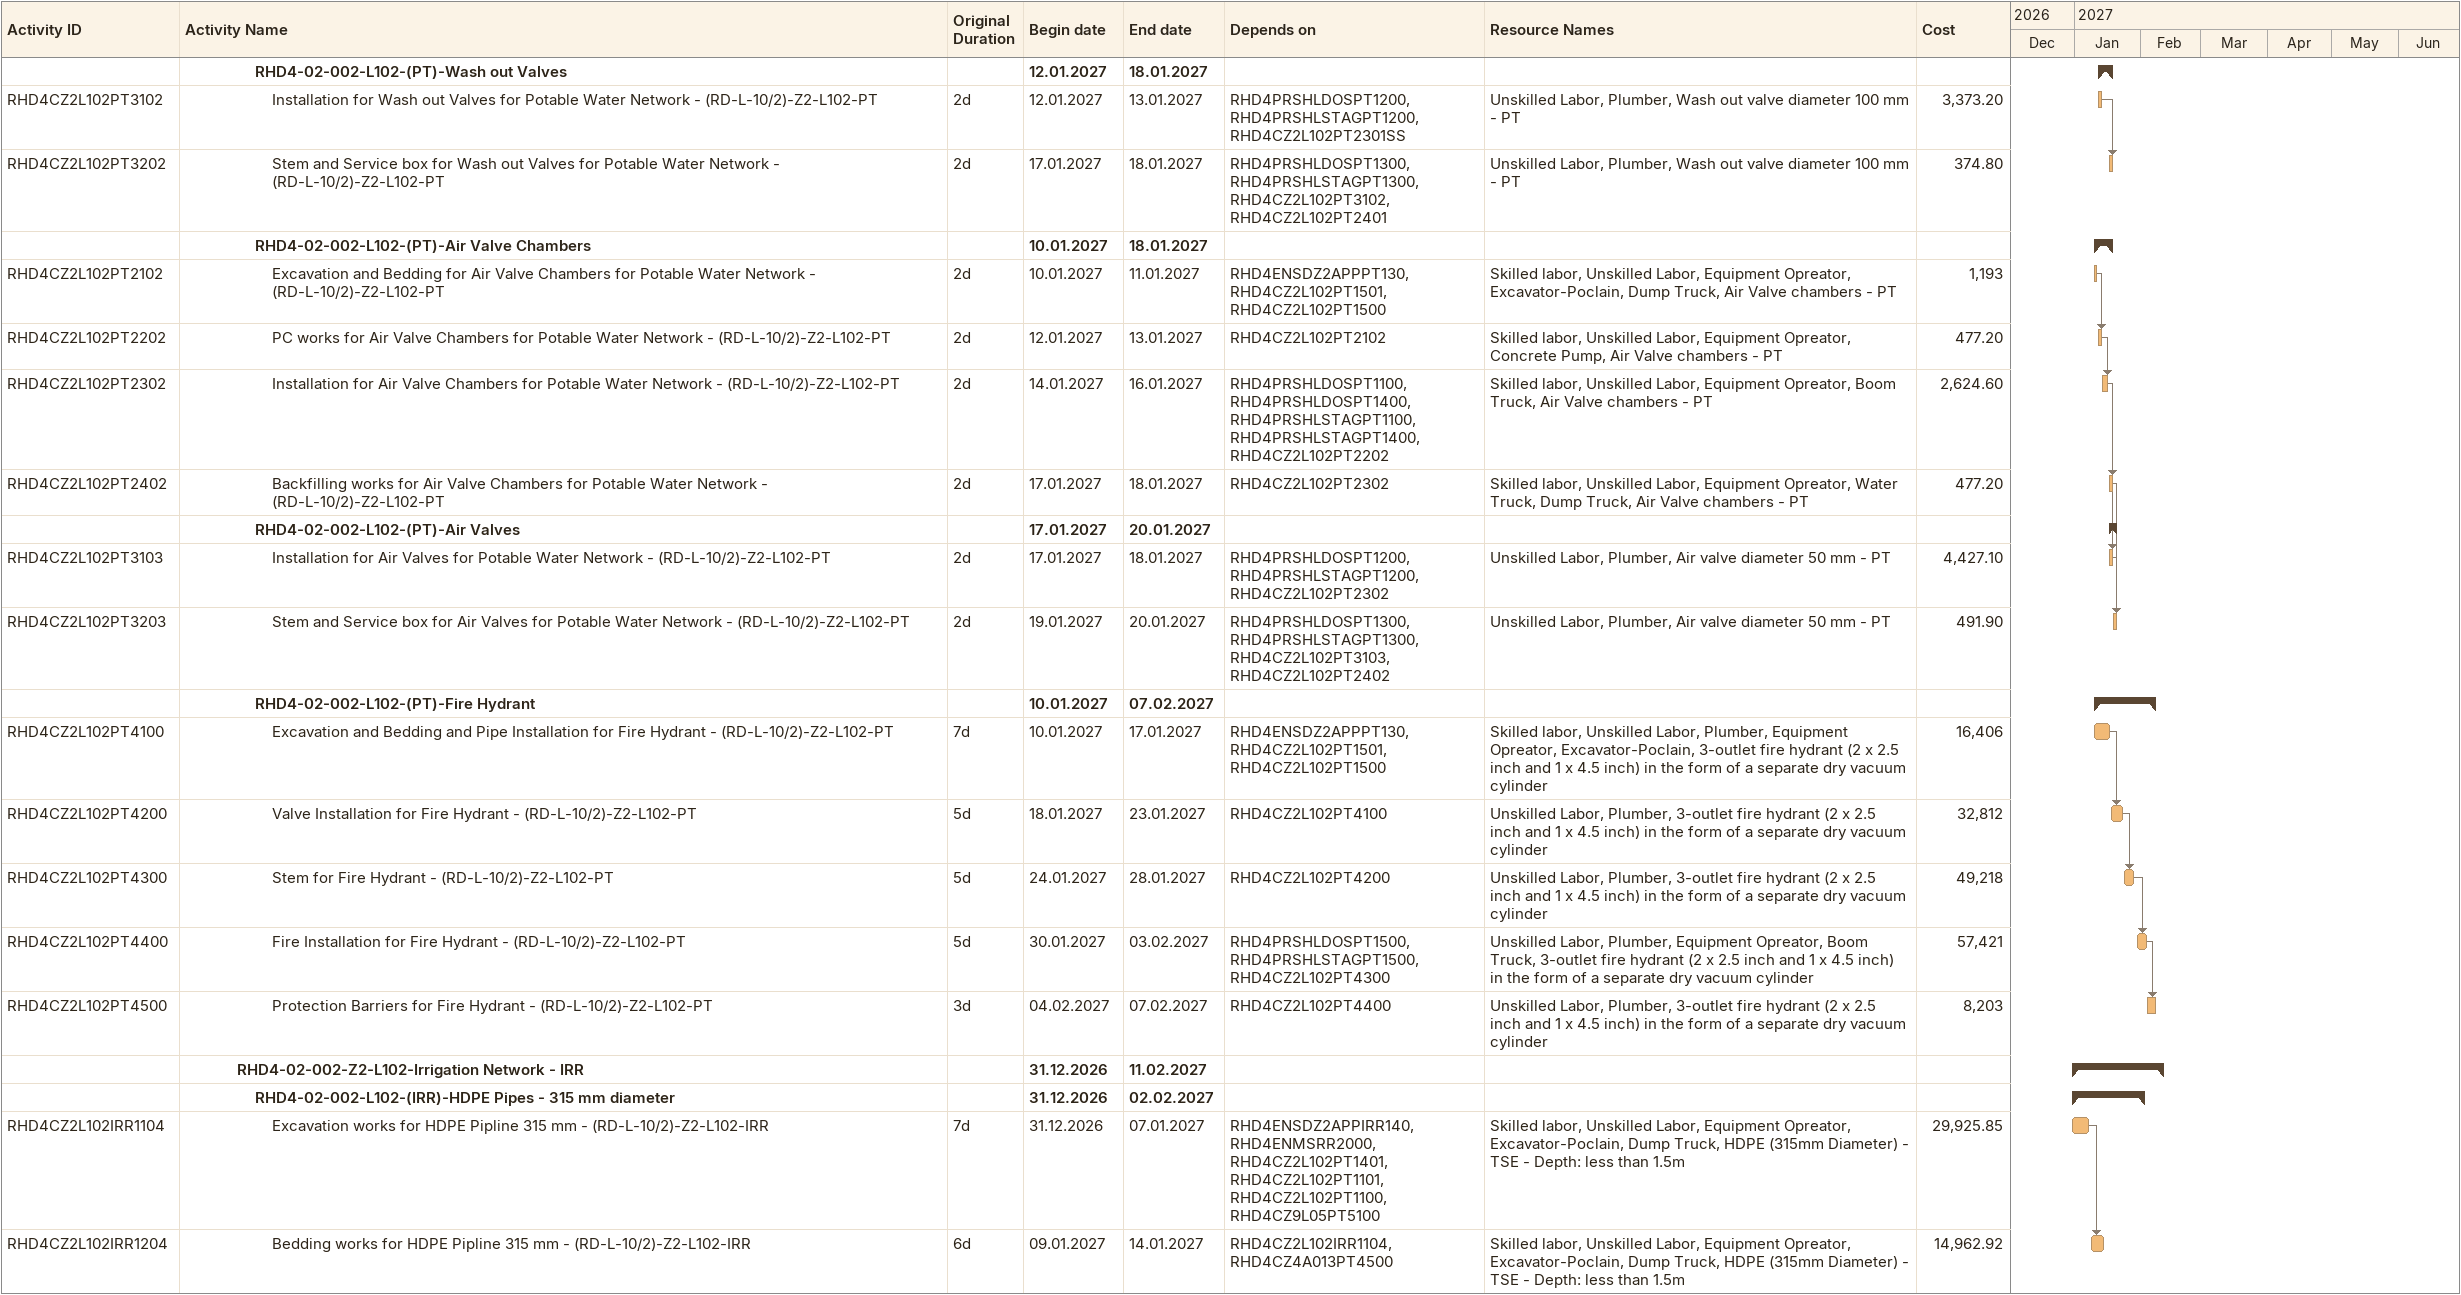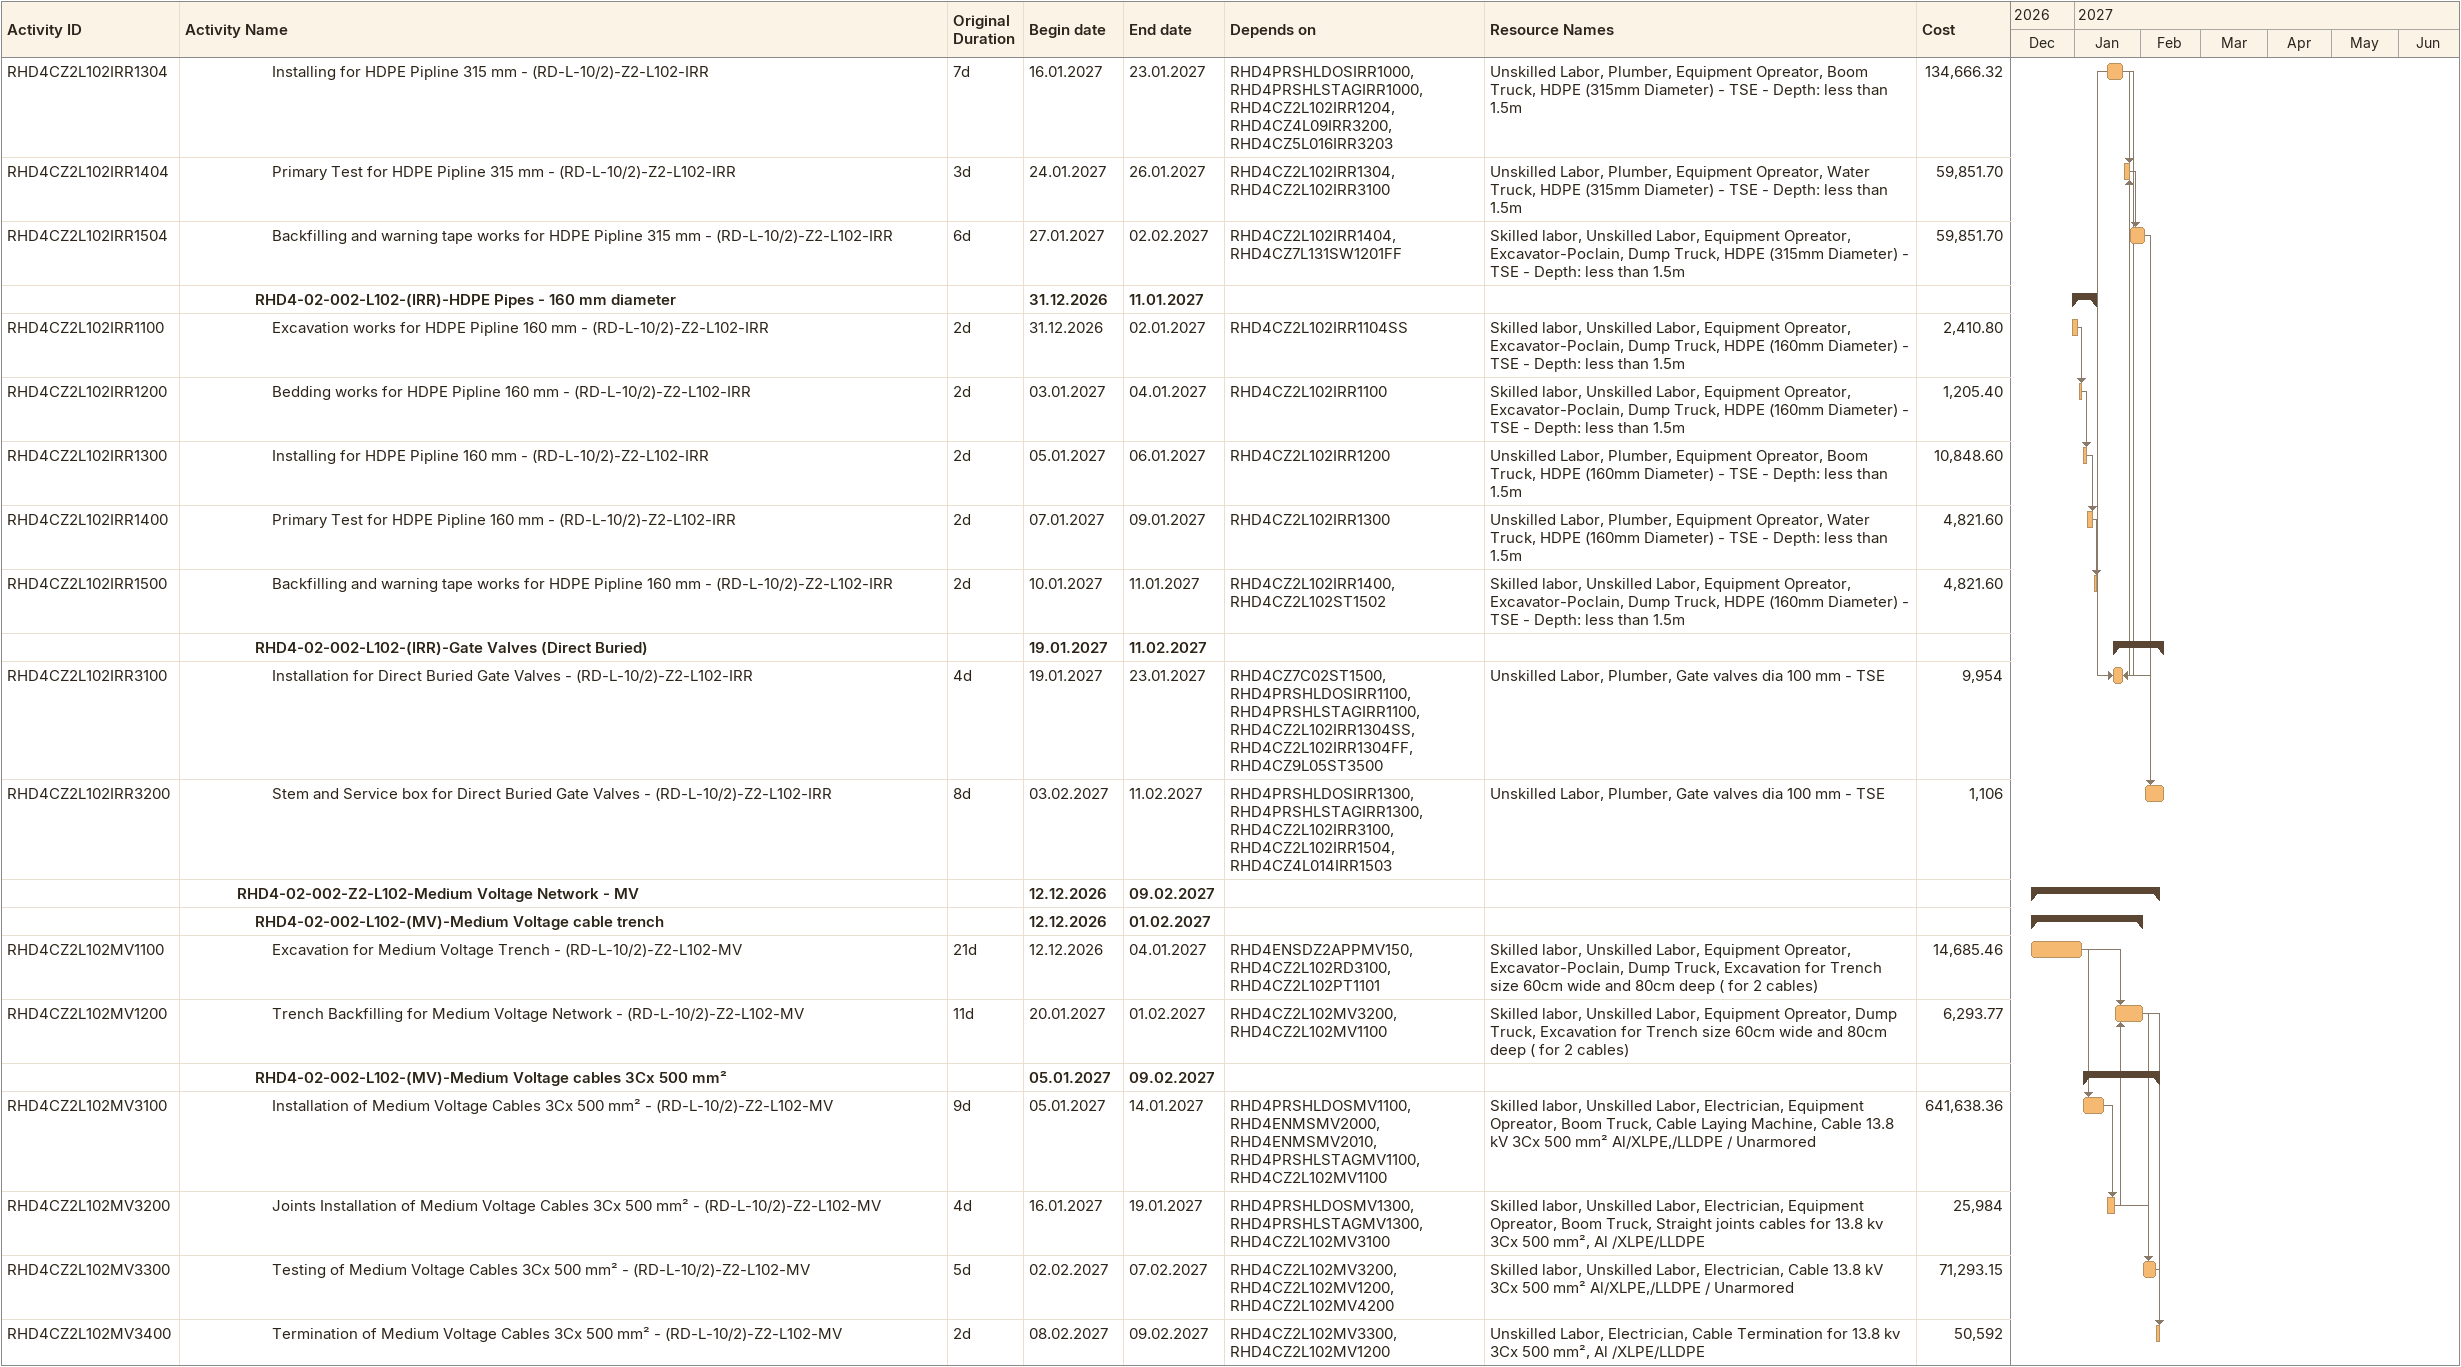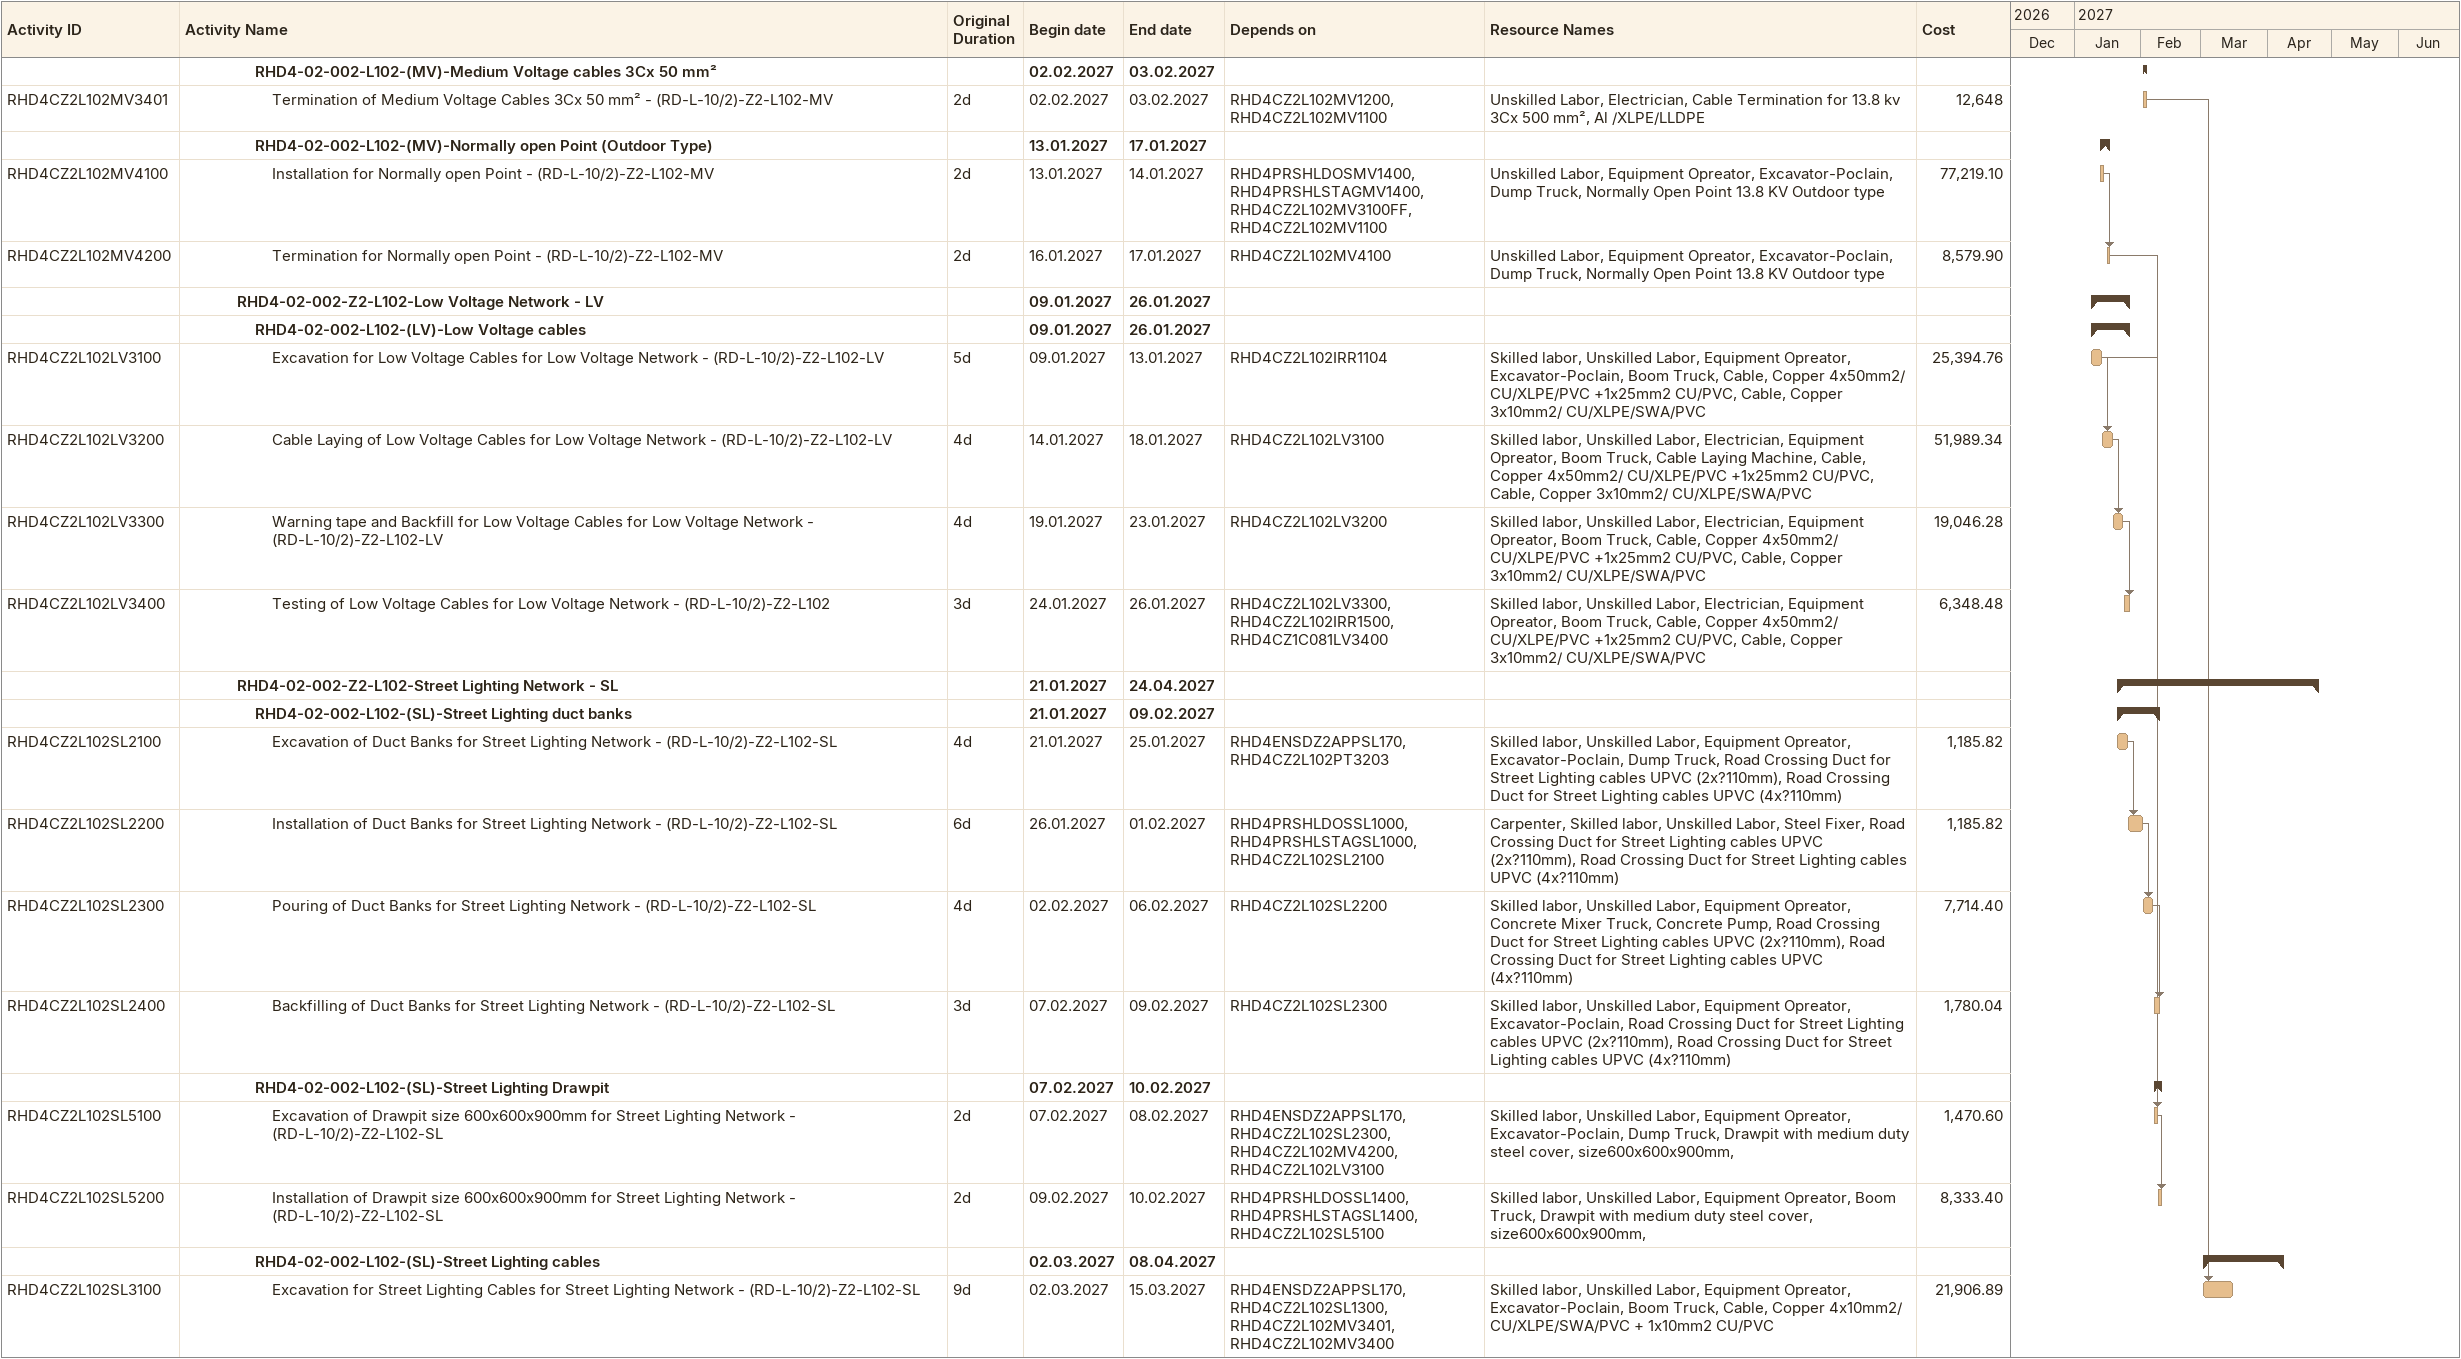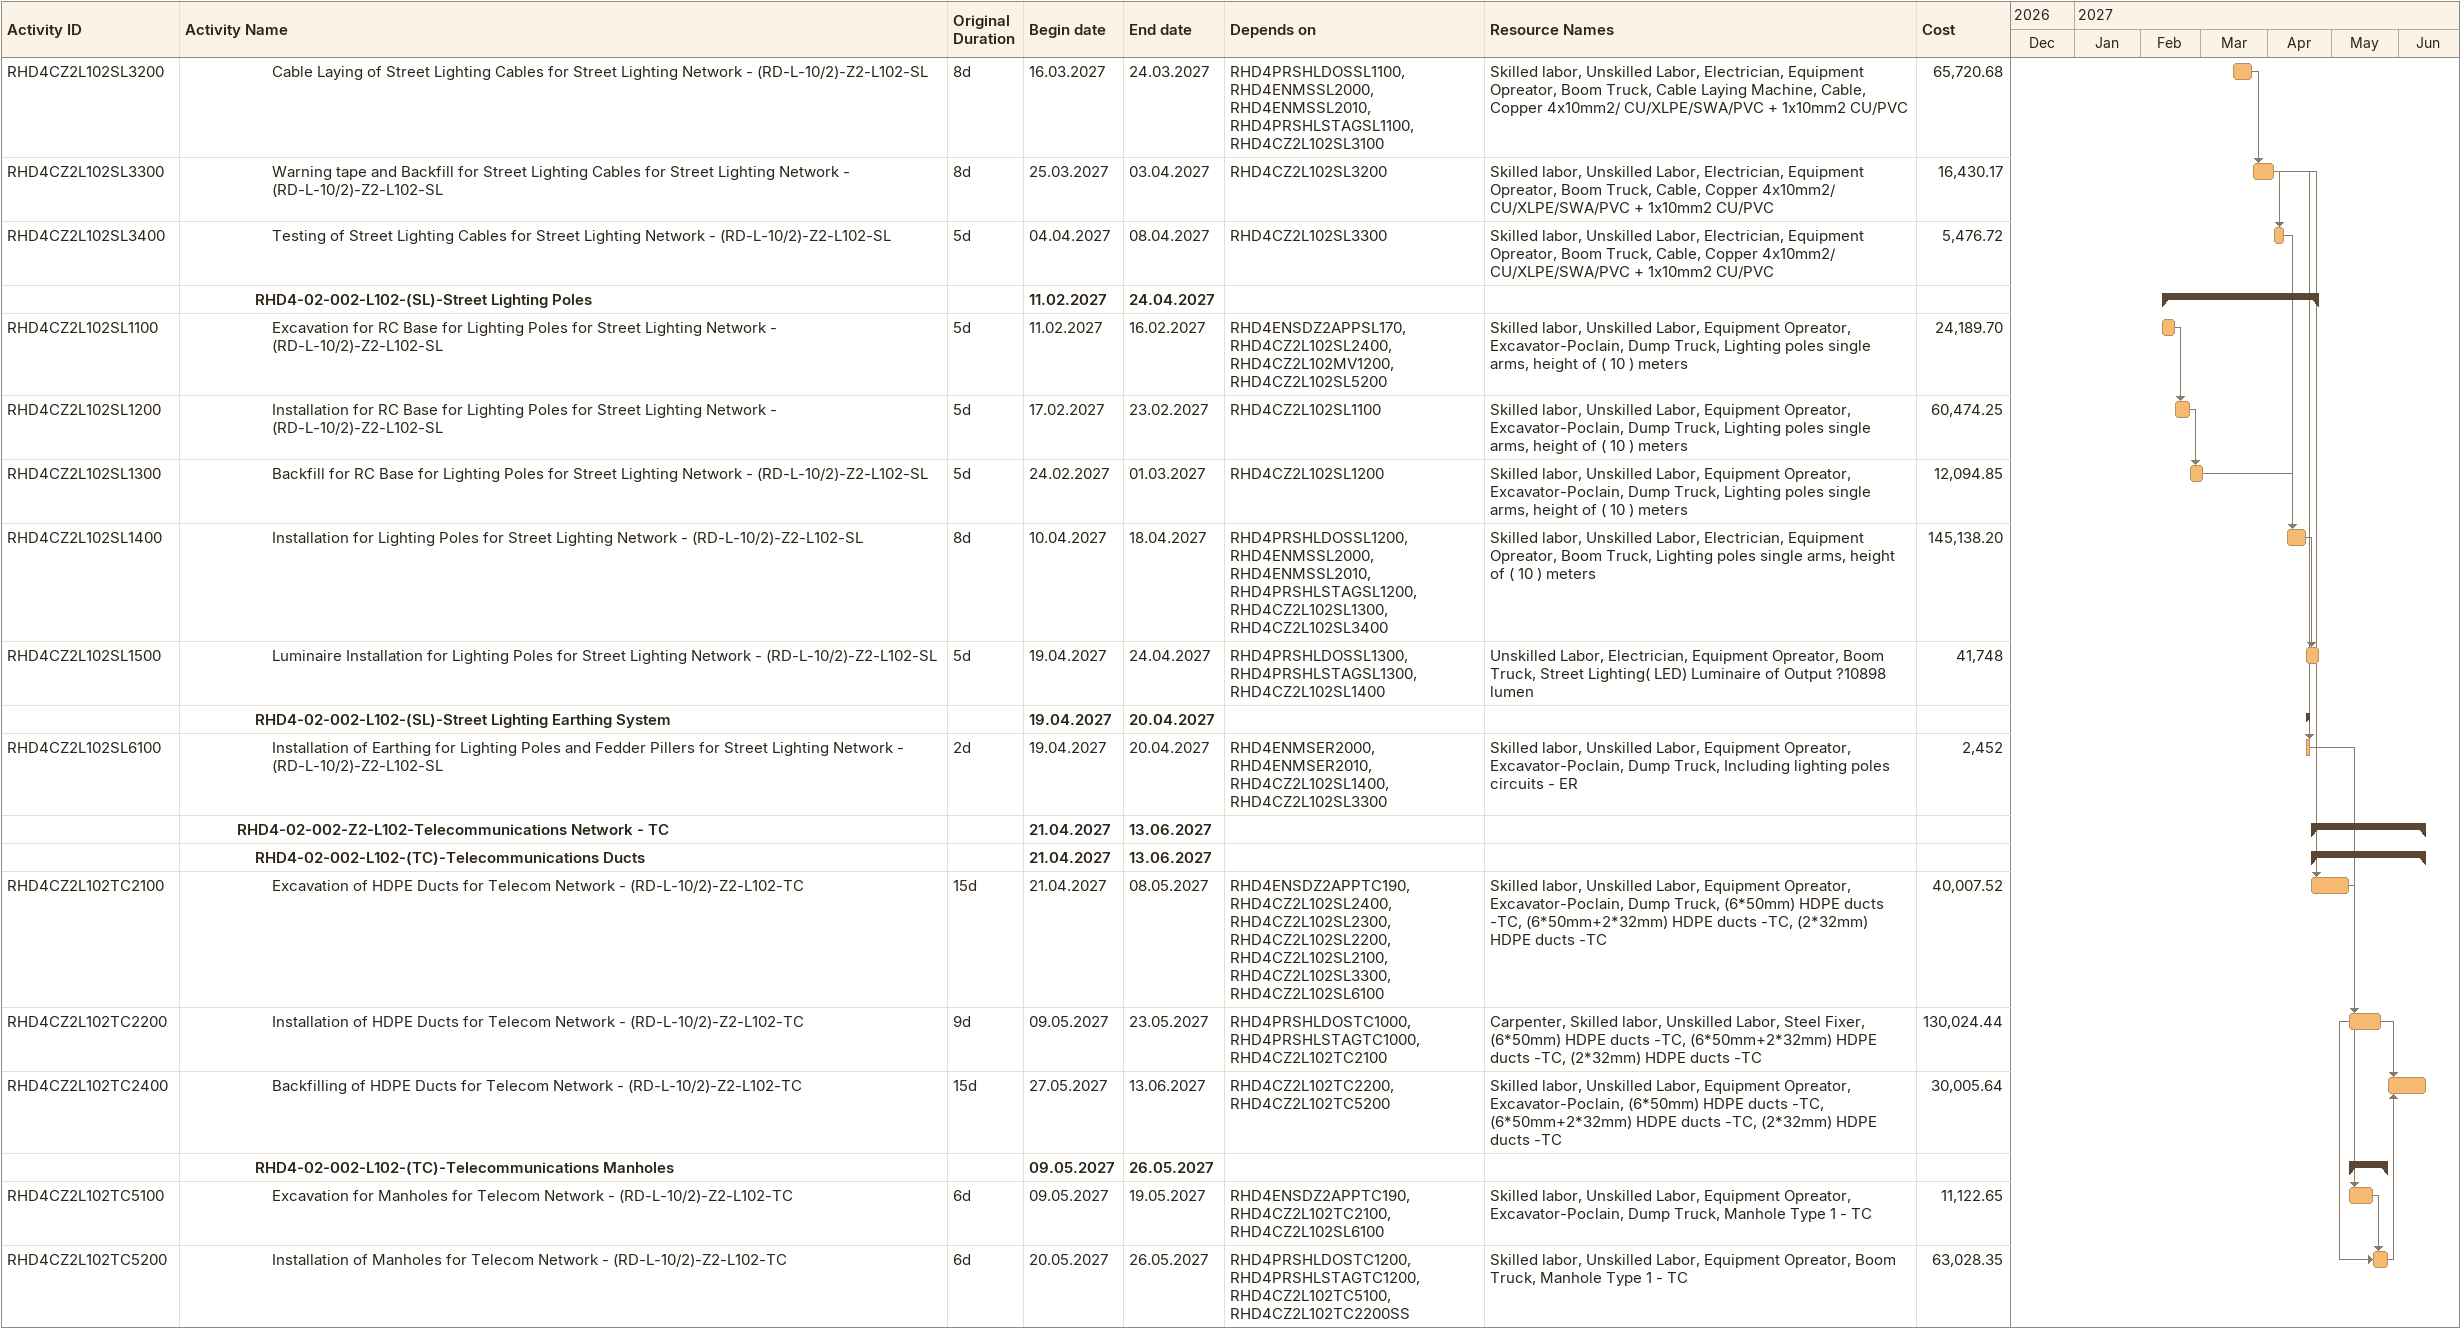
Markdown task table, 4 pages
| ID | Level | Task | Original duration | Start | Finish | Predecessors | Resources | Cost |
|---|---|---|---|---|---|---|---|---|
|  | 5 | **RHD4-02-002-L102-(PT)-Wash out Valves** |  | 2027-01-12 | 2027-01-18 |  |  |  |
| RHD4CZ2L102PT3102 | 6 | Installation for Wash out Valves for Potable Water Network - (RD-L-10/2)-Z2-L102-PT | 2d | 2027-01-12 | 2027-01-13 | RHD4PRSHLDOSPT1200, RHD4PRSHLSTAGPT1200, RHD4CZ2L102PT2301SS | Unskilled Labor, Plumber, Wash out valve diameter 100 mm - PT | 3373.20 |
| RHD4CZ2L102PT3202 | 6 | Stem and Service box for Wash out Valves for Potable Water Network - (RD-L-10/2)-Z2-L102-PT | 2d | 2027-01-17 | 2027-01-18 | RHD4PRSHLDOSPT1300, RHD4PRSHLSTAGPT1300, RHD4CZ2L102PT3102, RHD4CZ2L102PT2401 | Unskilled Labor, Plumber, Wash out valve diameter 100 mm - PT | 374.80 |
|  | 5 | **RHD4-02-002-L102-(PT)-Air Valve Chambers** |  | 2027-01-10 | 2027-01-18 |  |  |  |
| RHD4CZ2L102PT2102 | 6 | Excavation and Bedding for Air Valve Chambers for Potable Water Network - (RD-L-10/2)-Z2-L102-PT | 2d | 2027-01-10 | 2027-01-11 | RHD4ENSDZ2APPPT130, RHD4CZ2L102PT1501, RHD4CZ2L102PT1500 | Skilled labor, Unskilled Labor, Equipment Opreator, Excavator-Poclain, Dump Truck, Air Valve chambers - PT | 1193 |
| RHD4CZ2L102PT2202 | 6 | PC works for Air Valve Chambers for Potable Water Network - (RD-L-10/2)-Z2-L102-PT | 2d | 2027-01-12 | 2027-01-13 | RHD4CZ2L102PT2102 | Skilled labor, Unskilled Labor, Equipment Opreator, Concrete Pump, Air Valve chambers - PT | 477.20 |
| RHD4CZ2L102PT2302 | 6 | Installation for Air Valve Chambers for Potable Water Network - (RD-L-10/2)-Z2-L102-PT | 2d | 2027-01-14 | 2027-01-16 | RHD4PRSHLDOSPT1100, RHD4PRSHLDOSPT1400, RHD4PRSHLSTAGPT1100, RHD4PRSHLSTAGPT1400, RHD4CZ2L102PT2202 | Skilled labor, Unskilled Labor, Equipment Opreator, Boom Truck, Air Valve chambers - PT | 2624.60 |
| RHD4CZ2L102PT2402 | 6 | Backfilling works for Air Valve Chambers for Potable Water Network - (RD-L-10/2)-Z2-L102-PT | 2d | 2027-01-17 | 2027-01-18 | RHD4CZ2L102PT2302 | Skilled labor, Unskilled Labor, Equipment Opreator, Water Truck, Dump Truck, Air Valve chambers - PT | 477.20 |
|  | 5 | **RHD4-02-002-L102-(PT)-Air Valves** |  | 2027-01-17 | 2027-01-20 |  |  |  |
| RHD4CZ2L102PT3103 | 6 | Installation for Air Valves for Potable Water Network - (RD-L-10/2)-Z2-L102-PT | 2d | 2027-01-17 | 2027-01-18 | RHD4PRSHLDOSPT1200, RHD4PRSHLSTAGPT1200, RHD4CZ2L102PT2302 | Unskilled Labor, Plumber, Air valve diameter 50 mm - PT | 4427.10 |
| RHD4CZ2L102PT3203 | 6 | Stem and Service box for Air Valves for Potable Water Network - (RD-L-10/2)-Z2-L102-PT | 2d | 2027-01-19 | 2027-01-20 | RHD4PRSHLDOSPT1300, RHD4PRSHLSTAGPT1300, RHD4CZ2L102PT3103, RHD4CZ2L102PT2402 | Unskilled Labor, Plumber, Air valve diameter 50 mm - PT | 491.90 |
|  | 5 | **RHD4-02-002-L102-(PT)-Fire Hydrant** |  | 2027-01-10 | 2027-02-07 |  |  |  |
| RHD4CZ2L102PT4100 | 6 | Excavation and Bedding and Pipe Installation for Fire Hydrant - (RD-L-10/2)-Z2-L102-PT | 7d | 2027-01-10 | 2027-01-17 | RHD4ENSDZ2APPPT130, RHD4CZ2L102PT1501, RHD4CZ2L102PT1500 | Skilled labor, Unskilled Labor, Plumber, Equipment Opreator, Excavator-Poclain, 3-outlet fire hydrant (2 x 2.5 inch and 1 x 4.5 inch) in the form of a separate dry vacuum cylinder | 16406 |
| RHD4CZ2L102PT4200 | 6 | Valve Installation for Fire Hydrant - (RD-L-10/2)-Z2-L102-PT | 5d | 2027-01-18 | 2027-01-23 | RHD4CZ2L102PT4100 | Unskilled Labor, Plumber, 3-outlet fire hydrant (2 x 2.5 inch and 1 x 4.5 inch) in the form of a separate dry vacuum cylinder | 32812 |
| RHD4CZ2L102PT4300 | 6 | Stem for Fire Hydrant - (RD-L-10/2)-Z2-L102-PT | 5d | 2027-01-24 | 2027-01-28 | RHD4CZ2L102PT4200 | Unskilled Labor, Plumber, 3-outlet fire hydrant (2 x 2.5 inch and 1 x 4.5 inch) in the form of a separate dry vacuum cylinder | 49218 |
| RHD4CZ2L102PT4400 | 6 | Fire Installation for Fire Hydrant - (RD-L-10/2)-Z2-L102-PT | 5d | 2027-01-30 | 2027-02-03 | RHD4PRSHLDOSPT1500, RHD4PRSHLSTAGPT1500, RHD4CZ2L102PT4300 | Unskilled Labor, Plumber, Equipment Opreator, Boom Truck, 3-outlet fire hydrant (2 x 2.5 inch and 1 x 4.5 inch) in the form of a separate dry vacuum cylinder | 57421 |
| RHD4CZ2L102PT4500 | 6 | Protection Barriers for Fire Hydrant - (RD-L-10/2)-Z2-L102-PT | 3d | 2027-02-04 | 2027-02-07 | RHD4CZ2L102PT4400 | Unskilled Labor, Plumber, 3-outlet fire hydrant (2 x 2.5 inch and 1 x 4.5 inch) in the form of a separate dry vacuum cylinder | 8203 |
|  | 4 | **RHD4-02-002-Z2-L102-Irrigation Network - IRR** |  | 2026-12-31 | 2027-02-11 |  |  |  |
|  | 5 | **RHD4-02-002-L102-(IRR)-HDPE Pipes - 315 mm diameter** |  | 2026-12-31 | 2027-02-02 |  |  |  |
| RHD4CZ2L102IRR1104 | 6 | Excavation works for HDPE Pipline 315 mm - (RD-L-10/2)-Z2-L102-IRR | 7d | 2026-12-31 | 2027-01-07 | RHD4ENSDZ2APPIRR140, RHD4ENMSRR2000, RHD4CZ2L102PT1401, RHD4CZ2L102PT1101, RHD4CZ2L102PT1100, RHD4CZ9L05PT5100 | Skilled labor, Unskilled Labor, Equipment Opreator, Excavator-Poclain, Dump Truck, HDPE (315mm Diameter) - TSE - Depth: less than 1.5m | 29925.85 |
| RHD4CZ2L102IRR1204 | 6 | Bedding works for HDPE Pipline 315 mm - (RD-L-10/2)-Z2-L102-IRR | 6d | 2027-01-09 | 2027-01-14 | RHD4CZ2L102IRR1104, RHD4CZ4A013PT4500 | Skilled labor, Unskilled Labor, Equipment Opreator, Excavator-Poclain, Dump Truck, HDPE (315mm Diameter) - TSE - Depth: less than 1.5m | 14962.92 |
| RHD4CZ2L102IRR1304 | 6 | Installing for HDPE Pipline 315 mm - (RD-L-10/2)-Z2-L102-IRR | 7d | 2027-01-16 | 2027-01-23 | RHD4PRSHLDOSIRR1000, RHD4PRSHLSTAGIRR1000, RHD4CZ2L102IRR1204, RHD4CZ4L09IRR3200, RHD4CZ5L016IRR3203 | Unskilled Labor, Plumber, Equipment Opreator, Boom Truck, HDPE (315mm Diameter) - TSE - Depth: less than 1.5m | 134666.32 |
| RHD4CZ2L102IRR1404 | 6 | Primary Test for HDPE Pipline 315 mm - (RD-L-10/2)-Z2-L102-IRR | 3d | 2027-01-24 | 2027-01-26 | RHD4CZ2L102IRR1304, RHD4CZ2L102IRR3100 | Unskilled Labor, Plumber, Equipment Opreator, Water Truck, HDPE (315mm Diameter) - TSE - Depth: less than 1.5m | 59851.70 |
| RHD4CZ2L102IRR1504 | 6 | Backfilling and warning tape works for HDPE Pipline 315 mm - (RD-L-10/2)-Z2-L102-IRR | 6d | 2027-01-27 | 2027-02-02 | RHD4CZ2L102IRR1404, RHD4CZ7L131SW1201FF | Skilled labor, Unskilled Labor, Equipment Opreator, Excavator-Poclain, Dump Truck, HDPE (315mm Diameter) - TSE - Depth: less than 1.5m | 59851.70 |
|  | 5 | **RHD4-02-002-L102-(IRR)-HDPE Pipes - 160 mm diameter** |  | 2026-12-31 | 2027-01-11 |  |  |  |
| RHD4CZ2L102IRR1100 | 6 | Excavation works for HDPE Pipline 160 mm - (RD-L-10/2)-Z2-L102-IRR | 2d | 2026-12-31 | 2027-01-02 | RHD4CZ2L102IRR1104SS | Skilled labor, Unskilled Labor, Equipment Opreator, Excavator-Poclain, Dump Truck, HDPE (160mm Diameter) - TSE - Depth: less than 1.5m | 2410.80 |
| RHD4CZ2L102IRR1200 | 6 | Bedding works for HDPE Pipline 160 mm - (RD-L-10/2)-Z2-L102-IRR | 2d | 2027-01-03 | 2027-01-04 | RHD4CZ2L102IRR1100 | Skilled labor, Unskilled Labor, Equipment Opreator, Excavator-Poclain, Dump Truck, HDPE (160mm Diameter) - TSE - Depth: less than 1.5m | 1205.40 |
| RHD4CZ2L102IRR1300 | 6 | Installing for HDPE Pipline 160 mm - (RD-L-10/2)-Z2-L102-IRR | 2d | 2027-01-05 | 2027-01-06 | RHD4CZ2L102IRR1200 | Unskilled Labor, Plumber, Equipment Opreator, Boom Truck, HDPE (160mm Diameter) - TSE - Depth: less than 1.5m | 10848.60 |
| RHD4CZ2L102IRR1400 | 6 | Primary Test for HDPE Pipline 160 mm - (RD-L-10/2)-Z2-L102-IRR | 2d | 2027-01-07 | 2027-01-09 | RHD4CZ2L102IRR1300 | Unskilled Labor, Plumber, Equipment Opreator, Water Truck, HDPE (160mm Diameter) - TSE - Depth: less than 1.5m | 4821.60 |
| RHD4CZ2L102IRR1500 | 6 | Backfilling and warning tape works for HDPE Pipline 160 mm - (RD-L-10/2)-Z2-L102-IRR | 2d | 2027-01-10 | 2027-01-11 | RHD4CZ2L102IRR1400, RHD4CZ2L102ST1502 | Skilled labor, Unskilled Labor, Equipment Opreator, Excavator-Poclain, Dump Truck, HDPE (160mm Diameter) - TSE - Depth: less than 1.5m | 4821.60 |
|  | 5 | **RHD4-02-002-L102-(IRR)-Gate Valves (Direct Buried)** |  | 2027-01-19 | 2027-02-11 |  |  |  |
| RHD4CZ2L102IRR3100 | 6 | Installation for Direct Buried Gate Valves - (RD-L-10/2)-Z2-L102-IRR | 4d | 2027-01-19 | 2027-01-23 | RHD4CZ7C02ST1500, RHD4PRSHLDOSIRR1100, RHD4PRSHLSTAGIRR1100, RHD4CZ2L102IRR1304SS, RHD4CZ2L102IRR1304FF, RHD4CZ9L05ST3500 | Unskilled Labor, Plumber, Gate valves dia 100 mm - TSE | 9954 |
| RHD4CZ2L102IRR3200 | 6 | Stem and Service box for Direct Buried Gate Valves - (RD-L-10/2)-Z2-L102-IRR | 8d | 2027-02-03 | 2027-02-11 | RHD4PRSHLDOSIRR1300, RHD4PRSHLSTAGIRR1300, RHD4CZ2L102IRR3100, RHD4CZ2L102IRR1504, RHD4CZ4L014IRR1503 | Unskilled Labor, Plumber, Gate valves dia 100 mm - TSE | 1106 |
|  | 4 | **RHD4-02-002-Z2-L102-Medium Voltage Network - MV** |  | 2026-12-12 | 2027-02-09 |  |  |  |
|  | 5 | **RHD4-02-002-L102-(MV)-Medium Voltage cable trench** |  | 2026-12-12 | 2027-02-01 |  |  |  |
| RHD4CZ2L102MV1100 | 6 | Excavation for Medium Voltage Trench - (RD-L-10/2)-Z2-L102-MV | 21d | 2026-12-12 | 2027-01-04 | RHD4ENSDZ2APPMV150, RHD4CZ2L102RD3100, RHD4CZ2L102PT1101 | Skilled labor, Unskilled Labor, Equipment Opreator, Excavator-Poclain, Dump Truck, Excavation for Trench size 60cm wide and 80cm deep ( for 2 cables) | 14685.46 |
| RHD4CZ2L102MV1200 | 6 | Trench Backfilling for Medium Voltage Network - (RD-L-10/2)-Z2-L102-MV | 11d | 2027-01-20 | 2027-02-01 | RHD4CZ2L102MV3200, RHD4CZ2L102MV1100 | Skilled labor, Unskilled Labor, Equipment Opreator, Dump Truck, Excavation for Trench size 60cm wide and 80cm deep ( for 2 cables) | 6293.77 |
|  | 5 | **RHD4-02-002-L102-(MV)-Medium Voltage cables 3Cx 500 mm²** |  | 2027-01-05 | 2027-02-09 |  |  |  |
| RHD4CZ2L102MV3100 | 6 | Installation of Medium Voltage Cables 3Cx 500 mm² - (RD-L-10/2)-Z2-L102-MV | 9d | 2027-01-05 | 2027-01-14 | RHD4PRSHLDOSMV1100, RHD4ENMSMV2000, RHD4ENMSMV2010, RHD4PRSHLSTAGMV1100, RHD4CZ2L102MV1100 | Skilled labor, Unskilled Labor, Electrician, Equipment Opreator, Boom Truck, Cable Laying Machine, Cable 13.8 kV 3Cx 500 mm² Al/XLPE,/LLDPE / Unarmored | 641638.36 |
| RHD4CZ2L102MV3200 | 6 | Joints Installation of Medium Voltage Cables 3Cx 500 mm² - (RD-L-10/2)-Z2-L102-MV | 4d | 2027-01-16 | 2027-01-19 | RHD4PRSHLDOSMV1300, RHD4PRSHLSTAGMV1300, RHD4CZ2L102MV3100 | Skilled labor, Unskilled Labor, Electrician, Equipment Opreator, Boom Truck, Straight joints cables for 13.8 kv 3Cx 500 mm², Al /XLPE/LLDPE | 25984 |
| RHD4CZ2L102MV3300 | 6 | Testing of Medium Voltage Cables 3Cx 500 mm² - (RD-L-10/2)-Z2-L102-MV | 5d | 2027-02-02 | 2027-02-07 | RHD4CZ2L102MV3200, RHD4CZ2L102MV1200, RHD4CZ2L102MV4200 | Skilled labor, Unskilled Labor, Electrician, Cable 13.8 kV 3Cx 500 mm² Al/XLPE,/LLDPE / Unarmored | 71293.15 |
| RHD4CZ2L102MV3400 | 6 | Termination of Medium Voltage Cables 3Cx 500 mm² - (RD-L-10/2)-Z2-L102-MV | 2d | 2027-02-08 | 2027-02-09 | RHD4CZ2L102MV3300, RHD4CZ2L102MV1200 | Unskilled Labor, Electrician, Cable Termination for 13.8 kv 3Cx 500 mm², Al /XLPE/LLDPE | 50592 |
|  | 5 | **RHD4-02-002-L102-(MV)-Medium Voltage cables 3Cx 50 mm²** |  | 2027-02-02 | 2027-02-03 |  |  |  |
| RHD4CZ2L102MV3401 | 6 | Termination of Medium Voltage Cables 3Cx 50 mm² - (RD-L-10/2)-Z2-L102-MV | 2d | 2027-02-02 | 2027-02-03 | RHD4CZ2L102MV1200, RHD4CZ2L102MV1100 | Unskilled Labor, Electrician, Cable Termination for 13.8 kv 3Cx 500 mm², Al /XLPE/LLDPE | 12648 |
|  | 5 | **RHD4-02-002-L102-(MV)-Normally open Point (Outdoor Type)** |  | 2027-01-13 | 2027-01-17 |  |  |  |
| RHD4CZ2L102MV4100 | 6 | Installation for Normally open Point - (RD-L-10/2)-Z2-L102-MV | 2d | 2027-01-13 | 2027-01-14 | RHD4PRSHLDOSMV1400, RHD4PRSHLSTAGMV1400, RHD4CZ2L102MV3100FF, RHD4CZ2L102MV1100 | Unskilled Labor, Equipment Opreator, Excavator-Poclain, Dump Truck, Normally Open Point 13.8 KV Outdoor type | 77219.10 |
| RHD4CZ2L102MV4200 | 6 | Termination for Normally open Point - (RD-L-10/2)-Z2-L102-MV | 2d | 2027-01-16 | 2027-01-17 | RHD4CZ2L102MV4100 | Unskilled Labor, Equipment Opreator, Excavator-Poclain, Dump Truck, Normally Open Point 13.8 KV Outdoor type | 8579.90 |
|  | 4 | **RHD4-02-002-Z2-L102-Low Voltage Network - LV** |  | 2027-01-09 | 2027-01-26 |  |  |  |
|  | 5 | **RHD4-02-002-L102-(LV)-Low Voltage cables** |  | 2027-01-09 | 2027-01-26 |  |  |  |
| RHD4CZ2L102LV3100 | 6 | Excavation for Low Voltage Cables for Low Voltage Network - (RD-L-10/2)-Z2-L102-LV | 5d | 2027-01-09 | 2027-01-13 | RHD4CZ2L102IRR1104 | Skilled labor, Unskilled Labor, Equipment Opreator, Excavator-Poclain, Boom Truck, Cable, Copper 4x50mm2/ CU/XLPE/PVC +1x25mm2 CU/PVC, Cable, Copper 3x10mm2/ CU/XLPE/SWA/PVC | 25394.76 |
| RHD4CZ2L102LV3200 | 6 | Cable Laying of Low Voltage Cables for Low Voltage Network - (RD-L-10/2)-Z2-L102-LV | 4d | 2027-01-14 | 2027-01-18 | RHD4CZ2L102LV3100 | Skilled labor, Unskilled Labor, Electrician, Equipment Opreator, Boom Truck, Cable Laying Machine, Cable, Copper 4x50mm2/ CU/XLPE/PVC +1x25mm2 CU/PVC, Cable, Copper 3x10mm2/ CU/XLPE/SWA/PVC | 51989.34 |
| RHD4CZ2L102LV3300 | 6 | Warning tape and Backfill for Low Voltage Cables for Low Voltage Network - (RD-L-10/2)-Z2-L102-LV | 4d | 2027-01-19 | 2027-01-23 | RHD4CZ2L102LV3200 | Skilled labor, Unskilled Labor, Electrician, Equipment Opreator, Boom Truck, Cable, Copper 4x50mm2/ CU/XLPE/PVC +1x25mm2 CU/PVC, Cable, Copper 3x10mm2/ CU/XLPE/SWA/PVC | 19046.28 |
| RHD4CZ2L102LV3400 | 6 | Testing of Low Voltage Cables for Low Voltage Network - (RD-L-10/2)-Z2-L102 | 3d | 2027-01-24 | 2027-01-26 | RHD4CZ2L102LV3300, RHD4CZ2L102IRR1500, RHD4CZ1C081LV3400 | Skilled labor, Unskilled Labor, Electrician, Equipment Opreator, Boom Truck, Cable, Copper 4x50mm2/ CU/XLPE/PVC +1x25mm2 CU/PVC, Cable, Copper 3x10mm2/ CU/XLPE/SWA/PVC | 6348.48 |
|  | 4 | **RHD4-02-002-Z2-L102-Street Lighting Network - SL** |  | 2027-01-21 | 2027-04-24 |  |  |  |
|  | 5 | **RHD4-02-002-L102-(SL)-Street Lighting duct banks** |  | 2027-01-21 | 2027-02-09 |  |  |  |
| RHD4CZ2L102SL2100 | 6 | Excavation of Duct Banks for Street Lighting Network - (RD-L-10/2)-Z2-L102-SL | 4d | 2027-01-21 | 2027-01-25 | RHD4ENSDZ2APPSL170, RHD4CZ2L102PT3203 | Skilled labor, Unskilled Labor, Equipment Opreator, Excavator-Poclain, Dump Truck, Road Crossing Duct for Street Lighting cables UPVC (2x?110mm), Road Crossing Duct for Street Lighting cables UPVC (4x?110mm) | 1185.82 |
| RHD4CZ2L102SL2200 | 6 | Installation of Duct Banks for Street Lighting Network - (RD-L-10/2)-Z2-L102-SL | 6d | 2027-01-26 | 2027-02-01 | RHD4PRSHLDOSSL1000, RHD4PRSHLSTAGSL1000, RHD4CZ2L102SL2100 | Carpenter, Skilled labor, Unskilled Labor, Steel Fixer, Road Crossing Duct for Street Lighting cables UPVC (2x?110mm), Road Crossing Duct for Street Lighting cables UPVC (4x?110mm) | 1185.82 |
| RHD4CZ2L102SL2300 | 6 | Pouring of Duct Banks for Street Lighting Network - (RD-L-10/2)-Z2-L102-SL | 4d | 2027-02-02 | 2027-02-06 | RHD4CZ2L102SL2200 | Skilled labor, Unskilled Labor, Equipment Opreator, Concrete Mixer Truck, Concrete Pump, Road Crossing Duct for Street Lighting cables UPVC (2x?110mm), Road Crossing Duct for Street Lighting cables UPVC (4x?110mm) | 7714.40 |
| RHD4CZ2L102SL2400 | 6 | Backfilling of Duct Banks for Street Lighting Network - (RD-L-10/2)-Z2-L102-SL | 3d | 2027-02-07 | 2027-02-09 | RHD4CZ2L102SL2300 | Skilled labor, Unskilled Labor, Equipment Opreator, Excavator-Poclain, Road Crossing Duct for Street Lighting cables UPVC (2x?110mm), Road Crossing Duct for Street Lighting cables UPVC (4x?110mm) | 1780.04 |
|  | 5 | **RHD4-02-002-L102-(SL)-Street Lighting Drawpit** |  | 2027-02-07 | 2027-02-10 |  |  |  |
| RHD4CZ2L102SL5100 | 6 | Excavation of Drawpit size 600x600x900mm for Street Lighting Network - (RD-L-10/2)-Z2-L102-SL | 2d | 2027-02-07 | 2027-02-08 | RHD4ENSDZ2APPSL170, RHD4CZ2L102SL2300, RHD4CZ2L102MV4200, RHD4CZ2L102LV3100 | Skilled labor, Unskilled Labor, Equipment Opreator, Excavator-Poclain, Dump Truck, Drawpit with medium duty steel cover, size600x600x900mm, | 1470.60 |
| RHD4CZ2L102SL5200 | 6 | Installation of Drawpit size 600x600x900mm for Street Lighting Network - (RD-L-10/2)-Z2-L102-SL | 2d | 2027-02-09 | 2027-02-10 | RHD4PRSHLDOSSL1400, RHD4PRSHLSTAGSL1400, RHD4CZ2L102SL5100 | Skilled labor, Unskilled Labor, Equipment Opreator, Boom Truck, Drawpit with medium duty steel cover, size600x600x900mm, | 8333.40 |
|  | 5 | **RHD4-02-002-L102-(SL)-Street Lighting cables** |  | 2027-03-02 | 2027-04-08 |  |  |  |
| RHD4CZ2L102SL3100 | 6 | Excavation for Street Lighting Cables for Street Lighting Network - (RD-L-10/2)-Z2-L102-SL | 9d | 2027-03-02 | 2027-03-15 | RHD4ENSDZ2APPSL170, RHD4CZ2L102SL1300, RHD4CZ2L102MV3401, RHD4CZ2L102MV3400 | Skilled labor, Unskilled Labor, Equipment Opreator, Excavator-Poclain, Boom Truck, Cable, Copper 4x10mm2/ CU/XLPE/SWA/PVC + 1x10mm2 CU/PVC | 21906.89 |
| RHD4CZ2L102SL3200 | 6 | Cable Laying of Street Lighting Cables for Street Lighting Network - (RD-L-10/2)-Z2-L102-SL | 8d | 2027-03-16 | 2027-03-24 | RHD4PRSHLDOSSL1100, RHD4ENMSSL2000, RHD4ENMSSL2010, RHD4PRSHLSTAGSL1100, RHD4CZ2L102SL3100 | Skilled labor, Unskilled Labor, Electrician, Equipment Opreator, Boom Truck, Cable Laying Machine, Cable, Copper 4x10mm2/ CU/XLPE/SWA/PVC + 1x10mm2 CU/PVC | 65720.68 |
| RHD4CZ2L102SL3300 | 6 | Warning tape and Backfill for Street Lighting Cables for Street Lighting Network - (RD-L-10/2)-Z2-L102-SL | 8d | 2027-03-25 | 2027-04-03 | RHD4CZ2L102SL3200 | Skilled labor, Unskilled Labor, Electrician, Equipment Opreator, Boom Truck, Cable, Copper 4x10mm2/ CU/XLPE/SWA/PVC + 1x10mm2 CU/PVC | 16430.17 |
| RHD4CZ2L102SL3400 | 6 | Testing of Street Lighting Cables for Street Lighting Network - (RD-L-10/2)-Z2-L102-SL | 5d | 2027-04-04 | 2027-04-08 | RHD4CZ2L102SL3300 | Skilled labor, Unskilled Labor, Electrician, Equipment Opreator, Boom Truck, Cable, Copper 4x10mm2/ CU/XLPE/SWA/PVC + 1x10mm2 CU/PVC | 5476.72 |
|  | 5 | **RHD4-02-002-L102-(SL)-Street Lighting Poles** |  | 2027-02-11 | 2027-04-24 |  |  |  |
| RHD4CZ2L102SL1100 | 6 | Excavation for RC Base for Lighting Poles for Street Lighting Network - (RD-L-10/2)-Z2-L102-SL | 5d | 2027-02-11 | 2027-02-16 | RHD4ENSDZ2APPSL170, RHD4CZ2L102SL2400, RHD4CZ2L102MV1200, RHD4CZ2L102SL5200 | Skilled labor, Unskilled Labor, Equipment Opreator, Excavator-Poclain, Dump Truck, Lighting poles single arms, height of ( 10 ) meters | 24189.70 |
| RHD4CZ2L102SL1200 | 6 | Installation for RC Base for Lighting Poles for Street Lighting Network - (RD-L-10/2)-Z2-L102-SL | 5d | 2027-02-17 | 2027-02-23 | RHD4CZ2L102SL1100 | Skilled labor, Unskilled Labor, Equipment Opreator, Excavator-Poclain, Dump Truck, Lighting poles single arms, height of ( 10 ) meters | 60474.25 |
| RHD4CZ2L102SL1300 | 6 | Backfill for RC Base for Lighting Poles for Street Lighting Network - (RD-L-10/2)-Z2-L102-SL | 5d | 2027-02-24 | 2027-03-01 | RHD4CZ2L102SL1200 | Skilled labor, Unskilled Labor, Equipment Opreator, Excavator-Poclain, Dump Truck, Lighting poles single arms, height of ( 10 ) meters | 12094.85 |
| RHD4CZ2L102SL1400 | 6 | Installation for Lighting Poles for Street Lighting Network - (RD-L-10/2)-Z2-L102-SL | 8d | 2027-04-10 | 2027-04-18 | RHD4PRSHLDOSSL1200, RHD4ENMSSL2000, RHD4ENMSSL2010, RHD4PRSHLSTAGSL1200, RHD4CZ2L102SL1300, RHD4CZ2L102SL3400 | Skilled labor, Unskilled Labor, Electrician, Equipment Opreator, Boom Truck, Lighting poles single arms, height of ( 10 ) meters | 145138.20 |
| RHD4CZ2L102SL1500 | 6 | Luminaire Installation for Lighting Poles for Street Lighting Network - (RD-L-10/2)-Z2-L102-SL | 5d | 2027-04-19 | 2027-04-24 | RHD4PRSHLDOSSL1300, RHD4PRSHLSTAGSL1300, RHD4CZ2L102SL1400 | Unskilled Labor, Electrician, Equipment Opreator, Boom Truck, Street Lighting( LED) Luminaire of Output ?10898 lumen | 41748 |
|  | 5 | **RHD4-02-002-L102-(SL)-Street Lighting Earthing System** |  | 2027-04-19 | 2027-04-20 |  |  |  |
| RHD4CZ2L102SL6100 | 6 | Installation of Earthing for Lighting Poles and Fedder Pillers for Street Lighting Network - (RD-L-10/2)-Z2-L102-SL | 2d | 2027-04-19 | 2027-04-20 | RHD4ENMSER2000, RHD4ENMSER2010, RHD4CZ2L102SL1400, RHD4CZ2L102SL3300 | Skilled labor, Unskilled Labor, Equipment Opreator, Excavator-Poclain, Dump Truck, Including lighting poles circuits - ER | 2452 |
|  | 4 | **RHD4-02-002-Z2-L102-Telecommunications Network - TC** |  | 2027-04-21 | 2027-06-13 |  |  |  |
|  | 5 | **RHD4-02-002-L102-(TC)-Telecommunications Ducts** |  | 2027-04-21 | 2027-06-13 |  |  |  |
| RHD4CZ2L102TC2100 | 6 | Excavation of HDPE Ducts for Telecom Network - (RD-L-10/2)-Z2-L102-TC | 15d | 2027-04-21 | 2027-05-08 | RHD4ENSDZ2APPTC190, RHD4CZ2L102SL2400, RHD4CZ2L102SL2300, RHD4CZ2L102SL2200, RHD4CZ2L102SL2100, RHD4CZ2L102SL3300, RHD4CZ2L102SL6100 | Skilled labor, Unskilled Labor, Equipment Opreator, Excavator-Poclain, Dump Truck, (6*50mm) HDPE ducts -TC, (6*50mm+2*32mm) HDPE ducts -TC, (2*32mm) HDPE ducts -TC | 40007.52 |
| RHD4CZ2L102TC2200 | 6 | Installation of HDPE Ducts for Telecom Network - (RD-L-10/2)-Z2-L102-TC | 9d | 2027-05-09 | 2027-05-23 | RHD4PRSHLDOSTC1000, RHD4PRSHLSTAGTC1000, RHD4CZ2L102TC2100 | Carpenter, Skilled labor, Unskilled Labor, Steel Fixer, (6*50mm) HDPE ducts -TC, (6*50mm+2*32mm) HDPE ducts -TC, (2*32mm) HDPE ducts -TC | 130024.44 |
| RHD4CZ2L102TC2400 | 6 | Backfilling of HDPE Ducts for Telecom Network - (RD-L-10/2)-Z2-L102-TC | 15d | 2027-05-27 | 2027-06-13 | RHD4CZ2L102TC2200, RHD4CZ2L102TC5200 | Skilled labor, Unskilled Labor, Equipment Opreator, Excavator-Poclain, (6*50mm) HDPE ducts -TC, (6*50mm+2*32mm) HDPE ducts -TC, (2*32mm) HDPE ducts -TC | 30005.64 |
|  | 5 | **RHD4-02-002-L102-(TC)-Telecommunications Manholes** |  | 2027-05-09 | 2027-05-26 |  |  |  |
| RHD4CZ2L102TC5100 | 6 | Excavation for Manholes for Telecom Network - (RD-L-10/2)-Z2-L102-TC | 6d | 2027-05-09 | 2027-05-19 | RHD4ENSDZ2APPTC190, RHD4CZ2L102TC2100, RHD4CZ2L102SL6100 | Skilled labor, Unskilled Labor, Equipment Opreator, Excavator-Poclain, Dump Truck, Manhole Type 1 - TC | 11122.65 |
| RHD4CZ2L102TC5200 | 6 | Installation of Manholes for Telecom Network - (RD-L-10/2)-Z2-L102-TC | 6d | 2027-05-20 | 2027-05-26 | RHD4PRSHLDOSTC1200, RHD4PRSHLSTAGTC1200, RHD4CZ2L102TC5100, RHD4CZ2L102TC2200SS | Skilled labor, Unskilled Labor, Equipment Opreator, Boom Truck, Manhole Type 1 - TC | 63028.35 |
